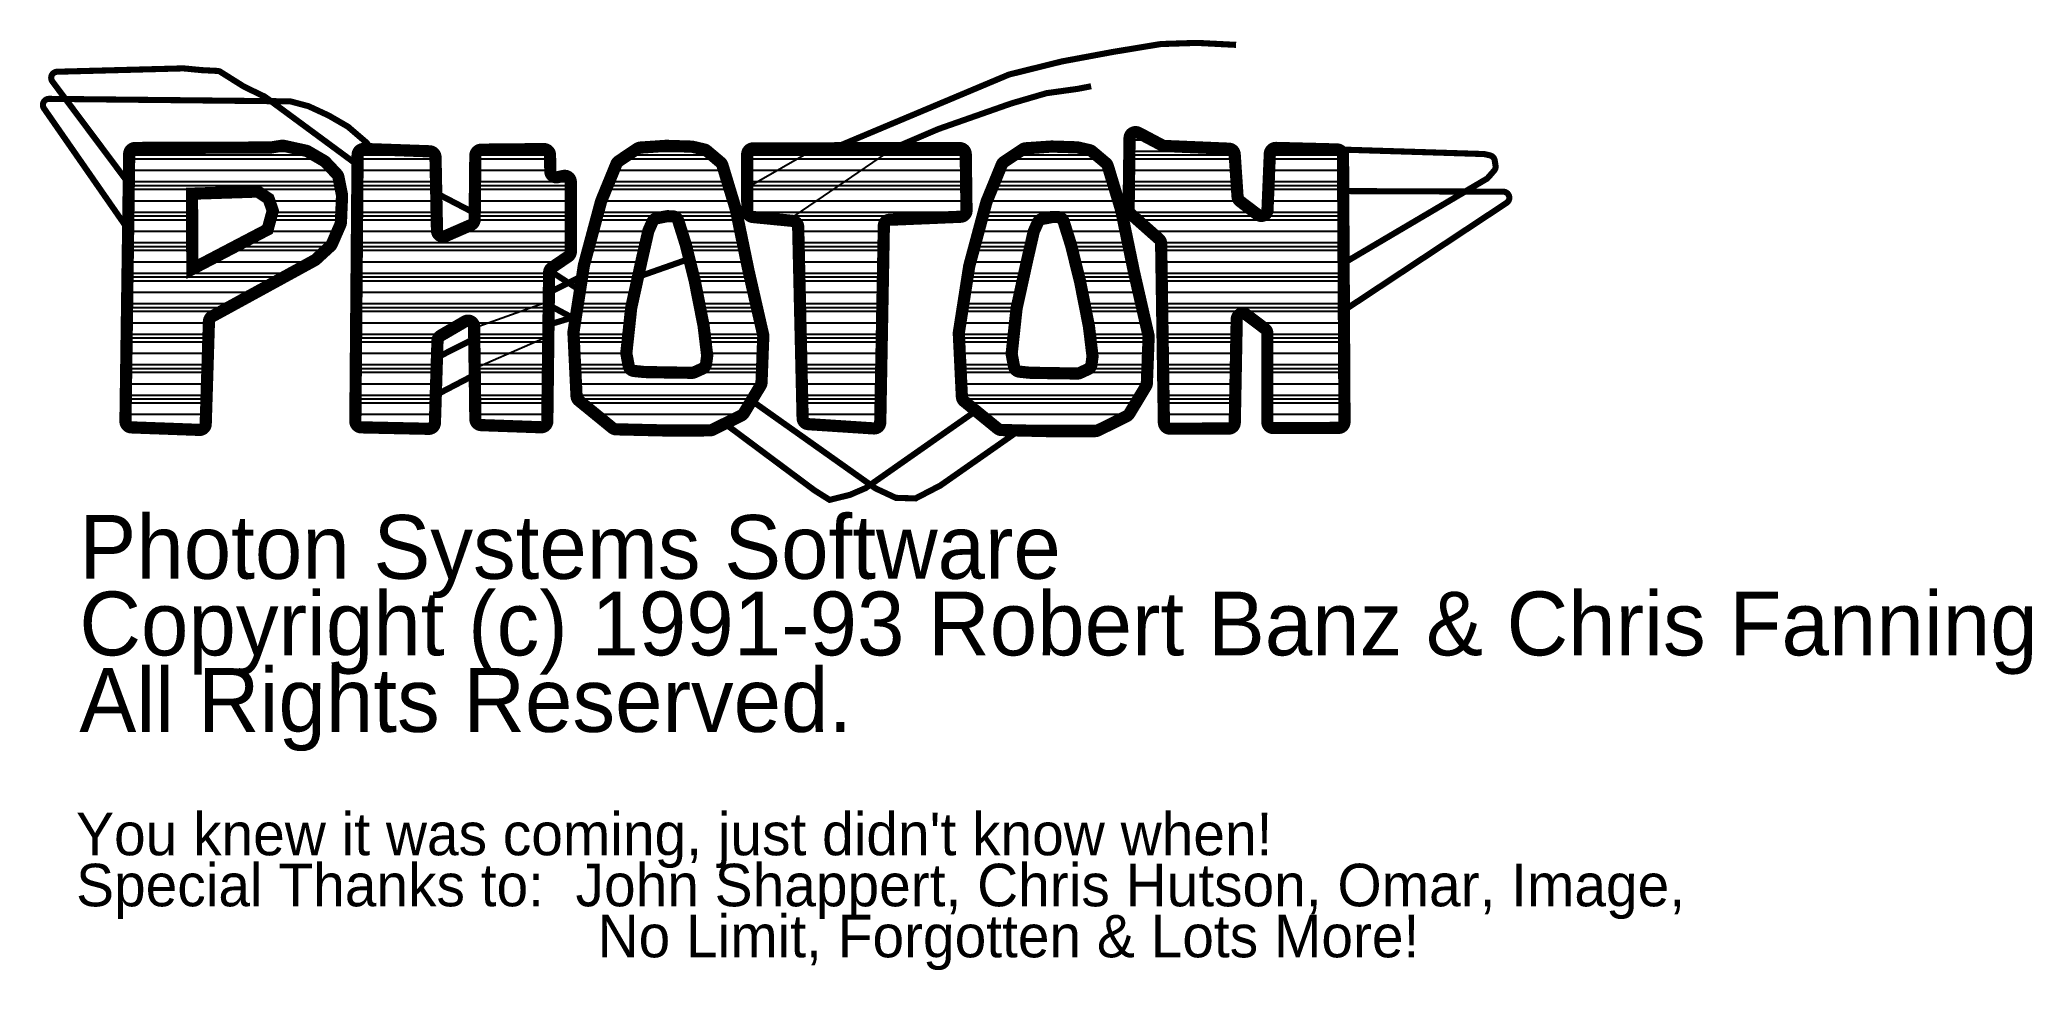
# Model space of a CAD drawing. Extents: x 0.2 to 16.5, y 1.2 to 8.8.
import ezdxf

# ---------------------------------------------------------------- set-up
doc = ezdxf.new("R2010")
doc.units = 0
doc.linetypes.add('CONTINTUOUS', pattern=[0])
doc.layers.get('0').update_dxf_attribs({"linetype": 'CONTINUOUS'})

# ---------------------------------------------------------------- blocks, each defined once
blk = doc.blocks.new('*X')
at = {"color": 0, "linetype": 'CONTINTUOUS'}
for p, q in [((0.03886081135565367, 2.3125), (1.492043287317553, 2.3125)), ((1.91679701130882, 2.3125), (2.454099550232738, 2.3125)), ((2.887712923730996, 2.3125), (3.46957653133985, 2.3125)), ((4.168295900891677, 2.3125), (4.770890218030332, 2.3125)), ((5.106584413005909, 2.3125), (6.883446616029784, 2.3125)), ((7.335704080492936, 2.3125), (7.922484737451001, 2.3125)), ((8.231415180784078, 2.3125), (9.084814589301672, 2.3125)), ((8.232661349494176, 2.40625), (8.41275401811334, 2.40625)), ((9.388656602411618, 2.3125), (9.96677671697698, 2.3125)), ((0.03087379791353014, 2.15625), (1.704703541540851, 2.15625)), ((0.03217826607545838, 2.25), (1.599855401576026, 2.25)), ((0.03261308879610113, 2.28125), (1.546253097382348, 2.28125)), ((1.903949960556229, 2.15625), (2.545834654437455, 2.15625)), ((1.904738606398641, 2.25), (2.543933413288852, 2.25)), ((1.905005004677473, 2.28125), (2.539440606418264, 2.28125)), ((2.868840513360935, 2.15625), (3.484699396680547, 2.15625)), ((2.869851676579954, 2.25), (3.482839508141453, 2.25)), ((2.87058636590483, 2.28125), (3.482209017181474, 2.28125)), ((4.005439134334531, 2.15625), (4.907982626072657, 2.15625)), ((4.074717511495002, 2.25), (4.844886480828513, 2.25)), ((4.121506706193339, 2.28125), (4.807888349429422, 2.28125)), ((5.098371338007233, 2.28125), (6.89031207791618, 2.28125)), ((5.09843631776449, 2.25), (6.890718796404538, 2.25)), ((5.098631257036262, 2.15625), (6.89193895186961, 2.15625)), ((7.166554291222731, 2.15625), (8.064969538498474, 2.15625)), ((7.24212569109626, 2.25), (7.996778092855471, 2.25)), ((7.288914885794598, 2.28125), (7.95977996145638, 2.28125)), ((8.229338232933914, 2.15625), (9.103444496021297, 2.15625)), ((8.230584401644013, 2.25), (9.0971347169771, 2.25)), ((8.230999791214046, 2.28125), (9.095031457295702, 2.28125)), ((9.377107227436733, 2.15625), (9.983213978570376, 2.15625)), ((9.381015538685524, 2.25), (9.982684471144221, 2.25)), ((9.38231830910179, 2.28125), (9.982266757804275, 2.28125)), ((0.0286996843103164, 2), (1.767819888143632, 2)), ((0.02913450703095915, 2.03125), (1.761634786582672, 2.03125)), ((0.02956932975160189, 2.0625), (1.755449685021712, 2.0625)), ((1.902635550818877, 2), (2.549003389685125, 2)), ((1.902898432766347, 2.03125), (2.548369642635592, 2.03125)), ((1.903161314713818, 2.0625), (2.547735895586057, 2.0625)), ((2.867155241329236, 2), (3.652813292926056, 2)), ((2.867492295735576, 2.03125), (3.6527800444622, 2.03125)), ((2.867829350141916, 2.0625), (3.652682634312273, 2.0625)), ((3.941400436943926, 2), (4.955403683980153, 2)), ((3.954208176422047, 2.03125), (4.945919472398654, 2.03125)), ((3.967015915900168, 2.0625), (4.936435260817155, 2.0625)), ((5.098826196308033, 2.0625), (6.893159107334682, 2.0625)), ((5.09889117606529, 2.03125), (6.89356582582304, 2.03125)), ((5.098956155822547, 2), (6.893972544311397, 2)), ((7.102515593832126, 2), (8.112390596405971, 2)), ((7.115323333310247, 2.03125), (8.102906384824472, 2.03125)), ((7.128131072788368, 2.0625), (8.093422173242972, 2.0625)), ((8.22726128508375, 2), (9.113960794428287, 2)), ((8.227676674653784, 2.03125), (9.111857534746889, 2.03125)), ((8.228092064223816, 2.0625), (9.109754275065491, 2.0625)), ((9.370593375355414, 2), (9.984096490947298, 2)), ((9.371896145771677, 2.03125), (9.983919988471914, 2.03125)), ((9.373198916187942, 2.0625), (9.983743485996529, 2.0625)), ((0.0260907479864599, 1.8125), (0.5482339761303383, 1.8125)), ((0.02739521614838815, 1.90625), (0.5477972441818454, 1.90625)), ((1.181039038150686, 1.90625), (1.775869611298251, 1.90625)), ((1.206384355095541, 1.8125), (1.771837429109257, 1.8125)), ((1.901058259134053, 1.8125), (2.55280587198233, 1.8125)), ((1.901846904976465, 1.90625), (2.550904630833728, 1.90625)), ((2.865132914891198, 1.8125), (3.653012783709199, 1.8125)), ((2.866144078110218, 1.90625), (3.652913038317628, 1.90625)), ((3.877165025786515, 1.8125), (5.010036939127601, 1.8125)), ((3.902977218509563, 1.90625), (4.983856318724651, 1.90625)), ((5.099151095094319, 1.90625), (6.895192699776469, 1.90625)), ((5.10030744259253, 1.8125), (6.894789371433192, 1.8125)), ((7.037463284537583, 1.8125), (8.167582927774875, 1.8125)), ((7.064092375397762, 1.90625), (8.14084323115047, 1.90625)), ((8.226015116373652, 1.90625), (9.132989797404981, 1.90625)), ((8.230647734799447, 1.8125), (9.255934912585497, 1.8125)), ((9.359748113077579, 1.8125), (9.985155505799606, 1.8125)), ((9.36668506410662, 1.90625), (9.984625998373453, 1.90625)), ((0.02391663438324616, 1.65625), (0.5489618627111599, 1.65625)), ((0.02522110254517441, 1.75), (0.548525130762667, 1.75)), ((0.02565592526581716, 1.78125), (0.5483795534465027, 1.78125)), ((1.141100929749841, 1.65625), (1.740190266016076, 1.65625)), ((1.18929229787112, 1.75), (1.769149307649928, 1.75)), ((1.197838326483331, 1.78125), (1.770493368379593, 1.78125)), ((1.8997438493967, 1.65625), (2.556199261587695, 1.65625)), ((1.900532495239112, 1.75), (2.554073366081398, 1.75)), ((1.900795377186583, 1.78125), (2.553439619031864, 1.78125)), ((2.717879501574027, 1.65625), (3.653179026028484, 1.65625)), ((2.864404209017654, 1.75), (3.653079280636913, 1.75)), ((2.864795860484859, 1.78125), (3.653046032173056, 1.78125)), ((3.835182015092231, 1.65625), (4.288000225126801, 1.65625)), ((3.860371821508802, 1.75), (4.333622795477964, 1.75)), ((3.868768423647658, 1.78125), (5.016502216176315, 1.78125)), ((4.530417226982974, 1.75), (5.022967493225029, 1.75)), ((4.560563203797361, 1.65625), (5.042363324371172, 1.65625)), ((5.12086546251441, 1.78125), (6.871329595658963, 1.78125)), ((5.375722124393162, 1.75), (6.266287054204342, 1.75)), ((5.517343030304115, 1.65625), (6.218015677577947, 1.65625)), ((6.995480273843298, 1.65625), (7.448685775357338, 1.65625)), ((7.020670080259869, 1.75), (7.499902254777156, 1.75)), ((7.029066682398726, 1.78125), (8.17404820482359, 1.78125)), ((7.685749706806867, 1.75), (8.180513481872303, 1.75)), ((7.71748731243713, 1.65625), (8.199909313018445, 1.65625)), ((8.260842271637822, 1.78125), (9.985332008274991, 1.78125)), ((8.29612493351536, 1.75), (9.985508510750375, 1.75)), ((8.40197291914798, 1.65625), (9.98603801817653, 1.65625)), ((0.02174252078003242, 1.5), (0.5496897492919814, 1.5)), ((0.02217734350067517, 1.53125), (0.5495441719758172, 1.53125)), ((0.02261216622131792, 1.5625), (0.5493985946596529, 1.5625)), ((0.8428094140704925, 1.5), (1.645031227816955, 1.5)), ((0.9024677172063622, 1.53125), (1.679023080873184, 1.53125)), ((0.962126020342232, 1.5625), (1.699325643299814, 1.5625)), ((1.898429439659348, 1.5), (3.653345268347769, 1.5)), ((1.898692321606818, 1.53125), (3.653312019883912, 1.53125)), ((1.898955203554288, 1.5625), (3.653278771420055, 1.5625)), ((3.793199004397946, 1.5), (4.25229051159359, 1.5)), ((3.801595606536803, 1.53125), (4.25942494611155, 1.53125)), ((3.80999220867566, 1.5625), (4.266559380629509, 1.5625)), ((4.590033233905219, 1.5625), (5.061759155517313, 1.5625)), ((4.598628418346913, 1.53125), (5.068224432566027, 1.53125)), ((4.606399234419547, 1.5), (5.074689709614741, 1.5)), ((5.519527316258512, 1.5625), (6.216289106585697, 1.5625)), ((5.520255411576644, 1.53125), (6.215713582921614, 1.53125)), ((5.520983506894777, 1.5), (6.215138059257531, 1.5)), ((6.953497263149012, 1.5), (7.4123550296336, 1.5)), ((6.96189386528787, 1.53125), (7.419489464151559, 1.53125)), ((6.970290467426727, 1.5625), (7.426623898669519, 1.5625)), ((7.746957342544987, 1.5625), (8.219305144164586, 1.5625)), ((7.755932634336804, 1.53125), (8.2257704212133, 1.53125)), ((7.763703450409437, 1.5), (8.232235698262013, 1.5)), ((8.4910825024809, 1.5625), (9.986567525602684, 1.5625)), ((8.49213518633575, 1.53125), (9.986744028078068, 1.53125)), ((8.49261687144238, 1.5), (9.986920530553453, 1.5)), ((0.01913358445617593, 1.3125), (1.360808734555514, 1.3125)), ((0.02043805261810418, 1.40625), (0.5501264812404745, 1.40625)), ((0.6638345046628832, 1.40625), (1.532119020460354, 1.40625)), ((1.896852147974524, 1.3125), (3.474793237551071, 1.3125)), ((1.897640793816936, 1.40625), (3.569043872891044, 1.40625)), ((3.750053725452169, 1.3125), (4.210387890281904, 1.3125)), ((3.768009197981375, 1.40625), (4.231032411370133, 1.40625)), ((4.629711682637448, 1.40625), (5.094085540760884, 1.40625)), ((4.65302413085535, 1.3125), (5.113822000970834, 1.3125)), ((5.523167792849174, 1.40625), (6.21341148826528, 1.40625)), ((5.525352078803571, 1.3125), (6.211684917273031, 1.3125)), ((6.909701058832665, 1.3125), (7.370405568702483, 1.3125)), ((6.928307456732441, 1.40625), (7.391050089790713, 1.40625)), ((7.787015898627339, 1.40625), (8.251631529408154, 1.40625)), ((7.81032834684524, 1.3125), (8.271242269568525, 1.3125)), ((8.494061926762269, 1.40625), (9.987450037979606, 1.40625)), ((8.49550698208216, 1.3125), (9.98797954540576, 1.3125)), ((0.01695947085296219, 1.15625), (1.075291591380779, 1.15625)), ((0.01826393901489044, 1.25), (1.24660187728562, 1.25)), ((0.01869876173553318, 1.28125), (1.303705305920567, 1.28125)), ((1.895537738237171, 1.15625), (3.472891181213862, 1.15625)), ((1.896326384079583, 1.25), (3.474032415016187, 1.25)), ((1.896589266027053, 1.28125), (3.474412826283629, 1.28125)), ((3.725645251145507, 1.15625), (4.175980355134854, 1.15625)), ((3.740290335729504, 1.25), (4.196624876223084, 1.25)), ((3.745172030590837, 1.28125), (4.203506383252494, 1.28125)), ((4.660794946927983, 1.28125), (5.120966148958033, 1.28125)), ((4.668498837069762, 1.25), (5.128110296945231, 1.25)), ((4.686985228497129, 1.15625), (5.149542740906827, 1.15625)), ((5.526080174121703, 1.28125), (6.211109393608948, 1.28125)), ((5.526808269439836, 1.25), (6.210533869944864, 1.25)), ((5.528992555394233, 1.15625), (6.208807298952614, 1.15625)), ((6.885292584526002, 1.15625), (7.335998033555434, 1.15625)), ((6.89993766911, 1.25), (7.356642554643663, 1.25)), ((6.904819363971332, 1.28125), (7.363524061673074, 1.28125)), ((7.818099162917874, 1.28125), (8.278386417555723, 1.28125)), ((7.825869978990508, 1.25), (8.28553056554292, 1.25)), ((7.844587356831663, 1.15625), (8.306963009504518, 1.15625)), ((8.49598866718879, 1.28125), (9.988156047881144, 1.28125)), ((8.49647035229542, 1.25), (9.98833255035653, 1.25)), ((8.49791540761531, 1.15625), (9.988862057782683, 1.15625)), ((0.01478535724974845, 1), (0.7897744482060449, 1)), ((0.0152201799703912, 1.03125), (0.8468778768409918, 1.03125)), ((0.01565500269103395, 1.0625), (0.9039813054759387, 1.0625)), ((1.894223328499818, 1), (3.470989124876652, 1)), ((1.894486210447289, 1.03125), (3.471369536144094, 1.03125)), ((1.894749092394759, 1.0625), (3.471749947411536, 1.0625)), ((3.701236776838845, 1), (4.144750188163777, 1)), ((3.706118471700177, 1.03125), (4.148454327017215, 1.03125)), ((3.711000166561509, 1.0625), (4.155335834046625, 1.0625)), ((4.705471619924494, 1.0625), (5.170975184868422, 1.0625)), ((4.711633750400283, 1.03125), (5.178119332855621, 1.03125)), ((4.717795880876071, 1), (5.185263480842819, 1)), ((5.53117684134863, 1.0625), (6.207080727960364, 1.0625)), ((5.531904936666763, 1.03125), (6.206505204296281, 1.03125)), ((5.532633031984895, 1), (6.205929680632198, 1)), ((6.860884110219341, 1), (7.304117686035783, 1)), ((6.865765805080673, 1.03125), (7.308472005437794, 1.03125)), ((6.870647499942005, 1.0625), (7.315353512467204, 1.0625)), ((7.863073748259028, 1.0625), (8.328395453466113, 1.0625)), ((7.869235878734817, 1.03125), (8.335539601453311, 1.03125)), ((7.875398009210605, 1), (8.342683749440509, 1)), ((8.4993604629352, 1.0625), (9.989391565208837, 1.0625)), ((8.49984214804183, 1.03125), (9.989568067684221, 1.03125)), ((8.50032383314846, 1), (9.989744570159607, 1)), ((0.0134808890878202, 0.90625), (0.6860567939135078, 0.90625)), ((1.893434682657407, 0.90625), (2.767945580294795, 0.90625)), ((2.847388695444851, 0.90625), (3.469847891074327, 0.90625)), ((3.686591692254847, 0.90625), (4.134638323099717, 0.90625)), ((4.736282272303438, 0.90625), (5.206695924804414, 0.90625)), ((5.534817317939292, 0.90625), (6.204203109639947, 0.90625)), ((6.846239025635343, 0.90625), (7.294005820971724, 0.90625)), ((7.893884400637972, 0.90625), (8.364116193402104, 0.90625)), ((8.50176888846835, 0.90625), (9.110825944183857, 0.90625)), ((9.277900385604113, 0.90625), (9.99027407758576, 0.90625)), ((0.01000230732267822, 0.65625), (0.678203973126891, 0.65625)), ((0.01130677548460646, 0.75), (0.6811487809218723, 0.75)), ((0.01174159820524921, 0.78125), (0.6821303835201994, 0.78125)), ((0.01217642092589196, 0.8125), (0.6831119861185265, 0.8125)), ((1.891331627077642, 0.65625), (2.556652095568607, 0.65625)), ((1.892120272920054, 0.75), (2.559596903363588, 0.75)), ((1.892383154867524, 0.78125), (2.566579306964116, 0.78125)), ((1.892646036814995, 0.8125), (2.607210293734433, 0.8125)), ((2.860914162899065, 0.8125), (3.468706657272001, 0.8125)), ((2.861336808639373, 0.78125), (3.46832624600456, 0.78125)), ((2.861759454379681, 0.75), (3.467945834737118, 0.75)), ((2.863027391600606, 0.65625), (3.466804600934792, 0.65625)), ((3.675081813465589, 0.8125), (4.124526458035655, 0.8125)), ((3.676598439104661, 0.78125), (4.121155836347635, 0.78125)), ((3.678115064743734, 0.75), (4.117785214659615, 0.75)), ((3.682664941660951, 0.65625), (4.108156128938605, 0.65625)), ((4.749455160477379, 0.8125), (5.228128368766011, 0.8125)), ((4.75321103964237, 0.78125), (5.229959097081293, 0.78125)), ((4.756966918807359, 0.75), (5.228767980546591, 0.75)), ((4.76823455630233, 0.65625), (5.225194630942483, 0.65625)), ((5.53700160389369, 0.8125), (6.202476538647698, 0.8125)), ((5.537729699211821, 0.78125), (6.201901014983615, 0.78125)), ((5.538457794529954, 0.75), (6.201325491319531, 0.75)), ((5.540642080484352, 0.65625), (6.199598920327281, 0.65625)), ((6.83354424243356, 0.8125), (7.283893955907663, 0.8125)), ((6.835060868072633, 0.78125), (7.280523334219643, 0.78125)), ((6.836577493711705, 0.75), (7.277152712531623, 0.75)), ((6.841127370628922, 0.65625), (7.267053946682047, 0.65625)), ((7.907502902281204, 0.8125), (8.3855486373637, 0.8125)), ((7.911258781446193, 0.78125), (8.388922972585037, 0.78125)), ((7.915014660611184, 0.75), (8.387731856050335, 0.75)), ((7.926282298106154, 0.65625), (8.384158506446227, 0.65625)), ((8.50321394378824, 0.8125), (9.109057908349305, 0.8125)), ((8.50369562889487, 0.78125), (9.10846856307112, 0.78125)), ((8.5041773140015, 0.75), (9.107879217792936, 0.75)), ((8.50562236932139, 0.65625), (9.106111181958386, 0.65625)), ((9.36258702236245, 0.65625), (9.991686097388838, 0.65625)), ((9.362611894811808, 0.75), (9.991156589962683, 0.75)), ((9.362620185628261, 0.78125), (9.990980087487298, 0.78125)), ((9.362628476444714, 0.8125), (9.990803585011914, 0.8125)), ((0.007828193719464475, 0.5), (0.6732959601352555, 0.5)), ((0.008263016440107223, 0.53125), (0.6742775627335825, 0.53125)), ((0.008697839160749971, 0.5625), (0.6752591653319097, 0.5625)), ((1.890017217340289, 0.5), (2.551744082576971, 0.5)), ((1.89028009928776, 0.53125), (2.552725685175298, 0.53125)), ((1.89054298123523, 0.5625), (2.553707287773626, 0.5625)), ((2.864295328821532, 0.5625), (3.465663367132467, 0.5625)), ((2.86471797456184, 0.53125), (3.465282955865025, 0.53125)), ((2.865140620302149, 0.5), (3.464902544597583, 0.5)), ((3.687214818578169, 0.5625), (4.125242664960438, 0.5625)), ((3.688731444217241, 0.53125), (4.135810755362417, 0.53125)), ((3.690248069856314, 0.5), (4.346139371511007, 0.5)), ((4.667157054492306, 0.5), (5.219239048268971, 0.5)), ((4.734816869737815, 0.53125), (5.220430164803673, 0.53125)), ((4.760430161142999, 0.5625), (5.221621281338376, 0.5625)), ((5.542826366438748, 0.5625), (6.197872349335031, 0.5625)), ((5.543554461756881, 0.53125), (6.197296825670947, 0.53125)), ((5.544282557075014, 0.5), (6.196721302006864, 0.5)), ((6.845677247546139, 0.5625), (7.282893371716018, 0.5625)), ((6.847193873185212, 0.53125), (7.291003112519402, 0.53125)), ((6.848710498824285, 0.5), (7.375168749727823, 0.5)), ((7.838444739840487, 0.5), (8.378202923772713, 0.5)), ((7.902492498031584, 0.53125), (8.379394040307416, 0.53125)), ((7.920415565312394, 0.5625), (8.38058515684212, 0.5625)), ((8.50706742464128, 0.5625), (9.104343146123835, 0.5625)), ((8.50754910974791, 0.53125), (9.10375380084565, 0.53125)), ((8.508030794854541, 0.5), (9.103164455567466, 0.5)), ((9.362545568280186, 0.5), (9.99256860976576, 0.5)), ((9.36255385909664, 0.53125), (9.992392107290376, 0.53125)), ((9.362562149913092, 0.5625), (9.99221560481499, 0.5625)), ((0.00652372555753623, 0.40625), (0.6703511523402742, 0.40625)), ((1.889228571497877, 0.40625), (2.54879927478199, 0.40625)), ((2.866408557523074, 0.40625), (3.463761310795258, 0.40625)), ((3.694797946773531, 0.40625), (5.214720711741524, 0.40625)), ((5.54646684302941, 0.40625), (6.194994731014615, 0.40625)), ((6.853260375741502, 0.40625), (8.374481036173728, 0.40625)), ((8.50947585017443, 0.40625), (9.101396419732914, 0.40625)), ((9.36252069583083, 0.40625), (9.993098117191915, 0.40625)), ((0.004349611954322489, 0.25), (0.6654431393486386, 0.25)), ((0.004784434674965237, 0.28125), (0.6664247419469658, 0.28125)), ((0.005219257395607985, 0.3125), (0.6674063445452928, 0.3125)), ((1.887914161760525, 0.25), (2.543891261790354, 0.25)), ((1.888177043707995, 0.28125), (2.544872864388681, 0.28125)), ((1.888439925655466, 0.3125), (2.545854466987008, 0.3125)), ((2.867676494743999, 0.3125), (3.462620076992932, 0.3125)), ((2.868099140484308, 0.28125), (3.462239665725491, 0.28125)), ((2.868521786224616, 0.25), (3.461859254458048, 0.25)), ((3.699347823690749, 0.3125), (5.160969199516613, 0.3125)), ((3.70685007872482, 0.28125), (5.142125057164761, 0.28125)), ((3.74052042044162, 0.25), (5.123280914812908, 0.25)), ((5.548651128983807, 0.3125), (6.193268160022364, 0.3125)), ((5.54937922430194, 0.28125), (6.192692636358281, 0.28125)), ((5.550107319620072, 0.25), (6.192117112694198, 0.25)), ((6.857810252658719, 0.3125), (8.323202237323782, 0.3125)), ((6.862600146690606, 0.28125), (8.30435809497193, 0.28125)), ((6.892170583838708, 0.25), (8.285513952620079, 0.25)), ((8.51092090549432, 0.3125), (9.099628383898363, 0.3125)), ((8.51140259060095, 0.28125), (9.09903903862018, 0.28125)), ((8.51188427570758, 0.25), (9.098449693341996, 0.25)), ((9.362479241748565, 0.25), (9.993980629568837, 0.25)), ((9.362487532565018, 0.28125), (9.993804127093453, 0.28125)), ((9.36249582338147, 0.3125), (9.993627624618068, 0.3125)), ((0.003045143792394244, 0.15625), (0.6624983315536573, 0.15625)), ((0.01697767873052829, 0.0625), (0.6577232329381716, 0.0625)), ((0.5047317612705555, 0.03125), (0.6292204289155382, 0.03125)), ((1.887125515918113, 0.15625), (2.540946453995373, 0.15625)), ((1.901654584276191, 0.0625), (2.532766015740461, 0.0625)), ((2.869789723445541, 0.15625), (3.460718020655723, 0.15625)), ((3.029820259910248, 0.0625), (3.444331762487878, 0.0625)), ((3.855426182598898, 0.15625), (5.065375357852512, 0.15625)), ((3.970331944756177, 0.0625), (4.882860785346486, 0.0625)), ((4.061352098375452, 0.03125), (4.819729066451073, 0.03125)), ((5.552291605574469, 0.15625), (6.190390541701948, 0.15625)), ((5.782444887820699, 0.0625), (6.181306443930868, 0.0625)), ((7.007076345995988, 0.15625), (8.228847814677124, 0.15625)), ((7.121982108153267, 0.0625), (8.05329543557104, 0.0625)), ((7.162486998380416, 0.03125), (7.990163716675629, 0.03125)), ((8.513329331027471, 0.15625), (9.096681657507444, 0.15625)), ((8.521254624670963, 0.0625), (9.088284122175375, 0.0625)), ((9.362454369299208, 0.15625), (9.994510136994991, 0.15625)), ((9.372355366633961, 0.0625), (9.98398446487392, 0.0625))]:
    blk.add_line(p, q, dxfattribs=at)

msp = doc.modelspace()

# ---------------------------------------------------------------- linework, layer by layer
at = {"color": 0, "linetype": 'CONTINTUOUS', "const_width": 0.05}
for points in [[(6.671341145052925, 7.933931971370109), (8.10647015460771, 8.536749009548736, -0.03866899844130367), (8.113799501425293, 8.539180852785051), (8.541774758617237, 8.64530546331156, -0.01474644871964906), (8.544656411848237, 8.64593044559426), (8.959801382535492, 8.723227401135617, -0.005177027930915125), (8.960821174548709, 8.723406374636028), (9.351515672226805, 8.787810843833768, -0.03296145488534445), (9.358069547801572, 8.788451732087722), (9.649321165960616, 8.797652139195693, -0.02060833095046361), (9.653440891291622, 8.797612456261495), (9.971212321177891, 8.781442082527814)], [(0.8945076086267812, 7.644180450477162), (0.268535902900271, 8.481236046079657, -0.6083509601222097), (0.3072400503368717, 8.561162402344394), (1.339541419469626, 8.588788487244482, -0.03089459413879503), (1.345710662613574, 8.588572387319278), (1.490507475063748, 8.574514477192906, 0.01168840169964841), (1.492838541181017, 8.574343050064753), (1.621664891612803, 8.567892182377909, -0.1284586379748968), (1.645768864029231, 8.560289111341326), (1.83652986871419, 8.440407535562018, 0.0279863986716084), (1.841424333636376, 8.437701110956947), (2.006507707049161, 8.358129377004442, -0.04653010727489752), (2.014462059889537, 8.353338080216922), (2.769473938883388, 7.796883810406938)], [(0.8721054927768647, 7.292029794792057), (0.1994498995859973, 8.26046013647093, -0.6090775336738787), (0.2410353179591853, 8.33898107542327), (2.212376950456556, 8.318494070845837, -0.06235852667994238), (2.224687397226877, 8.316822644548695), (2.362719370550587, 8.28017652647472, -0.04310432124332247), (2.370815289392408, 8.277261050810194), (2.530547854836995, 8.203653305579117, -0.02338629195550921), (2.534697356392439, 8.201500522981034), (2.687746905376773, 8.112781166048713, -0.04591191987777566), (2.695219929151435, 8.107478737262644), (2.841046668819934, 7.982424965603421, -0.0757545204369452), (2.850874353706443, 7.971007682481638), (2.878952969246396, 7.926171279397932)], [(10.85268692788365, 6.99157120904886), (12.02364776421641, 7.682219777888561, 0.08021916807811157), (12.03591198129215, 7.692403707680462), (12.08636346054703, 7.750193074481663, 0.2214302588390152), (12.09810643432393, 7.79074310289463), (12.09132625582568, 7.834436915495038, 0.306644807725067), (12.0531548783415, 7.875490803189103), (12.01051563520786, 7.885325397036246, 0.04885917310945888), (12.00084812528292, 7.886579879391217), (10.84742721567492, 7.92281031016997)], [(10.85487597155692, 6.603998090652124), (12.18849354314126, 7.486294432352166, 0.7419713868760753), (12.16109287674787, 7.577994212563174), (10.84653904576666, 7.582920073826993)]]:
    msp.add_lwpolyline(points, format="xyb", dxfattribs=at)
for points in [[(7.164561086146349, 7.934609747729506), (7.531863397815349, 8.091914601654615), (7.841379773716983, 8.200540755712874), (8.127503931152994, 8.301003308874032), (8.416681311079135, 8.385352871508493), (8.673181347510079, 8.420897940661355), (8.783305398378356, 8.442354268303596)], [(3.414813827915188, 7.566184492419632), (3.730205192538093, 7.401871503415066)], [(5.068741506966455, 6.879563225521569), (5.489052928772051, 7.027667332470702)], [(4.338001051824523, 6.74969267009104), (4.611679510963167, 6.887838064559266)], [(4.340240994977368, 6.933699374196084), (4.593259630169789, 6.769923837811397)], [(4.334808596835657, 6.487439085771827), (4.529249200972099, 6.545820783684772)], [(4.336776482958415, 6.649096866703811), (4.556008555549595, 6.531462378226577)], [(3.420679697280423, 6.218026707571044), (3.726581996544316, 6.373339379843592)], [(3.411018199573302, 5.910446222492793), (3.730586969890037, 6.077215687783064)], [(5.999228110678721, 5.865876199568363), (7.015760979421556, 5.145855174149098), (7.1815128012872, 5.068571814732959), (7.343303692282118, 5.063489755245398), (7.546838252552938, 5.16921606777649), (8.192802141216173, 5.620935082011645)], [(5.780992685339384, 5.676814510623513), (6.514298651332525, 5.130462417592365), (6.63907449976834, 5.051796651931407), (6.805873251517833, 5.092828867684426), (6.934865533924096, 5.148396203892879), (7.83884377536886, 5.781495003911068)]]:
    msp.add_lwpolyline(points, dxfattribs=at)
at = {"color": 0, "linetype": 'CONTINTUOUS', "const_width": 0.1}
for points in [[(0.8978888063937679, 7.887181621304078), (0.8674089096270237, 5.696641134935769, 0.4075220452879802), (0.9155638045784936, 5.645979363170475), (1.473322144836482, 5.625436975727712, 0.4157997858891984), (1.525137761895981, 5.673833308561538), (1.551506918391802, 6.513313707145214, -0.2656639183200871), (1.577478904502797, 6.555605500065727), (2.41895816733054, 7.016107217597866, 0.06074089952591753), (2.428794427767559, 7.023160109579044), (2.547561839228627, 7.132347496392554, 0.104462943822767), (2.55955714806131, 7.149177229244604), (2.629292309100261, 7.309160875558804, 0.09227916904202518), (2.633411192103275, 7.32699132269445), (2.642653003259077, 7.541867475419242, 0.05966598880108501), (2.641747710286519, 7.553723829703705), (2.613440178198471, 7.696746602900363, 0.1405647873997153), (2.600839572536401, 7.721266660341641), (2.507145491827484, 7.821037729656942, 0.07236979985876027), (2.49588029421454, 7.830005089432599), (2.362134053339566, 7.907978790194439, 0.07792586201049494), (2.347704119073803, 7.913613618319461), (2.166562041882909, 7.953502593599815, 0.0929401986999021), (2.148142273242176, 7.954081182168082), (2.060988861088795, 7.94055716913366, -0.03771774341022207), (2.05347925442558, 7.939966094128663), (0.947726592075604, 7.936485724620654, 0.4092253140823433)], [(5.297791634581531, 7.95362319225624), (5.088851159686349, 7.939502063202488, 0.131084845470237), (5.064452498977659, 7.931194903097319), (4.910100418631306, 7.828104808430763, 0.1493408575937258), (4.891605542431585, 7.805487400585767), (4.767536109181054, 7.502766549985838, 0.03162933725608447), (4.765513856303867, 7.496779301378118), (4.62596470284201, 6.977413137117217, 0.02688892654241625), (4.624851153229181, 6.972155874767621), (4.540291726563119, 6.430851643680719, 0.05090785962769546), (4.539751377812498, 6.420710776054429), (4.564894523369531, 5.902637443773328, 0.2126066221639008), (4.583227162183871, 5.866319772352831), (4.858948692148669, 5.641362442547048, 0.1667420561585091), (4.88938415002772, 5.63011762634744), (5.319691900835195, 5.620018766230532, 0.006940804296946618), (5.321079931083859, 5.620005464008219), (5.657665227423835, 5.621452168443994, 0.1143289915155784), (5.679631463552209, 5.626641028319051), (5.916477772488784, 5.743879197717379, 0.1430967883057511), (5.937114263118564, 5.762870305216047), (6.074051912896017, 5.989959523480458, 0.1268067956509772), (6.081197998393093, 6.013874690663743), (6.095631955127765, 6.392562362958673, 0.06580667403913174), (6.09441072375446, 6.405609920055068), (5.975518224551664, 6.925670619629727, -0.00518500027048832), (5.975297616844172, 6.926683853824269), (5.870795998838959, 7.431793772248024, 0.02266620674169751), (5.869677951373363, 7.436184574857324), (5.760928916419303, 7.79450717374827, 0.1446881581529591), (5.745347208073026, 7.81818431699139), (5.632372149853007, 7.913607259606875, 0.1190838309649344), (5.611374728774935, 7.924123653902637), (5.516618907361195, 7.946037389163605, 0.04900638610299269), (5.506922778527155, 7.94729848122471), (5.302732956239971, 7.953712345548199, 0.02472573645375269)], [(9.097996378573992, 8.017014903581476), (9.090247921498008, 7.434093951557015, 0.2181728993495911), (9.107091955202236, 7.395999789620428), (9.340092275562212, 7.189630439243144, -0.2106668476348484), (9.356934787254962, 7.152971446542795), (9.379561837406445, 5.685009685838089, 0.4099534589063837), (9.429598194934758, 5.635780308360213), (9.91059683629592, 5.63618719676188, 0.4084544677653648), (9.960545650877908, 5.685244394069374), (9.976488360300042, 6.530605658313362, -0.6127476609805718), (10.05662007452108, 6.569557033786046), (10.20793566454887, 6.455235961170772, -0.2352091931889363), (10.22779505934611, 6.41532853558941), (10.22760273128086, 5.690399685257567, 0.414977285692556), (10.27771980462133, 5.640386557017689), (10.81014535888759, 5.641633235937094, 0.415182350132203), (10.86002748628654, 5.691915498327382), (10.84770096721319, 7.874342233152912, 0.4051346123218674), (10.79897405976151, 7.924043643728616), (10.2991135506758, 7.936767164598946, 0.409471977261439), (10.24788464767224, 7.888865978277122), (10.22865031521927, 7.427485460534896, -0.60557508869157), (10.14847806246093, 7.389730729799922), (10.00292944356661, 7.500125745513682, -0.2169848543301795), (9.983257951823607, 7.536605480665494), (9.959888578052876, 7.88382505454607, 0.3825535369716914), (9.912105199016565, 7.930423157691171), (9.386082160266264, 7.952575272876646, -0.1114664011308832), (9.36482596232545, 7.958323388714079), (9.171351917367518, 8.060557945578658, 0.5605490783298852)], [(2.770161801451656, 7.878653233774299), (2.751806212751469, 5.696639016365741, 0.4102865106263764), (2.800712610080116, 5.646230342559531), (3.352793762485936, 5.634171851876643, 0.4114155216961992), (3.40386094763476, 5.682590139531524), (3.425004238363233, 6.355701474394338, -0.2583740349335332), (3.4497884946834, 6.397322062139516), (3.650066244001046, 6.514135485005927, -0.5743192361543046), (3.725252766915621, 6.471621278689652), (3.735502204988867, 5.713788159266312, 0.3998011692575564), (3.783701386827508, 5.664496606021646), (4.273384814072831, 5.646893406283123, 0.4211899787423613), (4.325177355713974, 5.696252517937985), (4.340002937510455, 6.914143444922345, -0.2446407338168957), (4.361812087404893, 6.954832347742839), (4.496708107682329, 7.04690407969562, 0.2481507638651339), (4.518520933511274, 7.088254792963843), (4.517914790902525, 7.657964016369158, 0.4755860797011028), (4.457688820592784, 7.706853938418874), (4.410266334982103, 7.696945655574298, -0.469844301003923), (4.350050172929733, 7.744897029727491), (4.347405190843803, 7.878220648505583, 0.4111580340552811), (4.296945398083718, 7.927226697531397), (3.784813668930777, 7.92241624385022, 0.4083158224982441), (3.735286206299497, 7.872957705100474), (3.72964929346663, 7.350331319823111, -0.2954649737393039), (3.699621492869425, 7.305031428450612), (3.49100302857635, 7.214149220508703, -0.5338268930079021), (3.421044015918905, 7.258974580737541), (3.40885388751018, 7.860068523585372, 0.397944965921692), (3.360643042439142, 7.909023082730687), (2.82193890864355, 7.928200983513559, 0.42219493410701)], [(5.963528991299399, 7.882923999810627), (5.964491049327149, 7.420252013391956, 0.3853670689124015), (6.009628486832932, 7.370592977079379), (6.336550146982537, 7.338648730404061, -0.379287899568257), (6.38167412695991, 7.290050363147568), (6.418228836194641, 5.721114764831248, 0.3885822844466243), (6.464967471175751, 5.672384994783383), (7.001068157531817, 5.637488347864925, 0.4279253705927114), (7.054307479662723, 5.686462072616965), (7.084004860238716, 7.298981593387541, -0.3965837044685923), (7.131889490365708, 7.348016501962059), (7.713524548533908, 7.372547141988552, 0.4057053235800896), (7.761413421715922, 7.423153426774963), (7.755389430586471, 7.886003600012961, 0.4108083594700767), (7.705324955520883, 7.935352858330155), (6.013460173929261, 7.933027919987805, 0.4144201149910284)], [(8.45653492731864, 7.947836007495944), (8.247594452423456, 7.933714878442193, 0.131084845470237), (8.223195791714767, 7.925407718337024), (8.068843711368414, 7.822317623670468, 0.1493408575937261), (8.050348835168695, 7.799700215825473), (7.926279401918161, 7.49697936522554, 0.03162933725608447), (7.924257149040974, 7.49099211661782), (7.784707995579118, 6.971625952356924, 0.02688892654241648), (7.783594445966288, 6.966368690007328), (7.699035019300226, 6.425064458920422, 0.05090785962769435), (7.698494670549606, 6.414923591294133), (7.723637816106637, 5.896850259013032, 0.212606622163901), (7.741970454920978, 5.860532587592536), (8.017691984885778, 5.635575257786753, 0.1667420561585086), (8.048127442764828, 5.624330441587144), (8.478435193572304, 5.614231581470237, 0.006940804296946618), (8.479823223820969, 5.614218279247924), (8.816408520160943, 5.615664983683699, 0.1143289915155784), (8.838374756289316, 5.620853843558757), (9.075221065225891, 5.738092012957084, 0.1430967883057507), (9.095857555855671, 5.757083120455753), (9.232795205633124, 5.984172338720163, 0.1268067956509767), (9.2399412911302, 6.008087505903448), (9.254375247864873, 6.386775178198373, 0.06580667403913218), (9.253154016491568, 6.399822735294769), (9.134261517288772, 6.919883434869429, -0.005185000270489209), (9.13404090958128, 6.920896669063971), (9.029539291576071, 7.426006587487723, 0.02266620674169873), (9.028421244110476, 7.430397390097023), (8.919672209156412, 7.788719988987976, 0.1446881581529568), (8.904090500810135, 7.812397132231095), (8.791115442590115, 7.907820074846581, 0.1190838309649324), (8.770118021512044, 7.918336469142341), (8.675362200098306, 7.940250204403309, 0.04900638610299269), (8.665666071264265, 7.941511296464414), (8.461476248977078, 7.947925160787904, 0.02472573645375314)], [(5.301499027149029, 7.37586841335679), (5.223222209408228, 7.36047300511825, 0.2435210862685051), (5.187239507355462, 7.331851554491728), (5.155818095720447, 7.261699443378465, 0.04920327841131906), (5.152704115886571, 7.252389532191732), (5.10019120158409, 7.022374305642012, 0.001926528164172967), (5.100106890460978, 7.02199833893711), (5.013554167111043, 6.62894888143806, 0.02733290131924395), (5.012672586436441, 6.623557989665355), (4.973585379560598, 6.261169288728847, 0.073643265044188), (4.974164994180483, 6.246531554292374), (4.992587279432184, 6.14895280968008, 0.3313711327046058), (5.036515552737617, 6.108500179429178), (5.118865587364239, 6.099882749747366, 0.02146573682933036), (5.123148687132582, 6.099619696305652), (5.326305418670624, 6.095878208097076, 0.001298383767805958), (5.32656506250078, 6.095874100731922), (5.510794735714366, 6.093438231884077, 0.1118296572688876), (5.532401367477024, 6.098032517309123), (5.598361166347837, 6.128462610686292, 0.256079053736689), (5.626955360670641, 6.167095692111285), (5.635087174954064, 6.226615888407308, 0.06393603048859993), (5.635190123023186, 6.239350619455443), (5.60655077376815, 6.477638281253062, 0.01877121464336224), (5.60596341790303, 6.481344954395043), (5.533644971909936, 6.848093345420456, 0.01225871946301967), (5.533111907280129, 6.850486060194005), (5.45951112029963, 7.146468434714555, 0.01521212316333936), (5.458687654338321, 7.149396568752474), (5.398597999553742, 7.340553656663027, 0.3189026187197295), (5.352468939680959, 7.37553501842997), (5.312717912814056, 7.376783649190248, 0.05646019018752731)], [(8.460242319886135, 7.370081228596495), (8.381965502145334, 7.354685820357954, 0.2435210862685051), (8.34598280009257, 7.326064369731433), (8.314561388457555, 7.255912258618172, 0.04920327841131684), (8.311447408623678, 7.246602347431439), (8.258934494321206, 7.01658712088175, 0.001926528164172301), (8.258850183198094, 7.016211154176847), (8.17229745984815, 6.623161696677756, 0.02733290131924451), (8.171415879173548, 6.617770804905051), (8.132328672297707, 6.255382103968553, 0.07364326504418744), (8.13290828691759, 6.24074436953208), (8.151330572169291, 6.143165624919785, 0.3313711327046079), (8.195258845474726, 6.102712994668882), (8.277608880101347, 6.094095564987071, 0.02146573682933081), (8.281891979869691, 6.093832511545356), (8.485048711407728, 6.090091023336782, 0.001298383767805958), (8.485308355237885, 6.090086915971627), (8.669538028451473, 6.087651047123782, 0.1118296572688876), (8.691144660214132, 6.092245332548827), (8.757104459084946, 6.122675425925997, 0.256079053736689), (8.78569865340775, 6.16130850735099), (8.793830467691173, 6.220828703647013, 0.06393603048859993), (8.793933415760295, 6.233563434695149), (8.765294066505259, 6.47185109649276, 0.01877121464336135), (8.764706710640137, 6.475557769634742), (8.692388264647041, 6.842306160660176, 0.01225871946301989), (8.691855200017233, 6.844698875433725), (8.618254413036738, 7.140681249954262, 0.01521212316333825), (8.61743094707543, 7.14360938399218), (8.55734129229085, 7.334766471902732, 0.3189026187197279), (8.511212232418067, 7.369747833669674), (8.471461205551163, 7.370996464429953, 0.05646019018752731)]]:
    msp.add_lwpolyline(points, format="xyb", close=True, dxfattribs=at)
at = {"color": 0, "linetype": 'CONTINTUOUS'}
for points in [[(5.964093286990832, 7.611543479143885), (6.525164662481628, 7.933731097569331)], [(6.296034162903745, 7.342607637835015), (7.164561086146349, 7.934609747729506)], [(3.725383018092063, 6.461990638000289), (4.337151992432231, 6.679944194480551)], [(3.729848365073257, 6.131827383402006), (4.333658547033644, 6.392964869604151)]]:
    msp.add_lwpolyline(points, dxfattribs=at)
at = {"color": 0, "linetype": 'CONTINTUOUS', "const_width": 0.1}
msp.add_lwpolyline([(1.412695470633764, 7.561577021862401), (1.415568575304057, 6.94482900567192), (2.03259044651969, 7.268035206015476), (2.074813401641172, 7.422430587475), (2.040520693192587, 7.520500112842711), (1.952494812737804, 7.579324915814818), (1.858958450260445, 7.57603414663476)], close=True, dxfattribs=at)

# ---------------------------------------------------------------- block references
at = {"color": 0, "linetype": 'CONTINTUOUS'}
msp.add_blockref('*X', (0.8651653008396138, 5.597996148925698), dxfattribs=at)

# ---------------------------------------------------------------- texts
at = {"color": 0}
for s, height, p in [('Photon Systems Software', 0.5229265957846669, (0.4895896685140946, 4.404650838949193)), ('Copyright (c) 1991-93 Robert Banz & Chris Fanning', 0.5229265957846669, (0.4895896685140946, 3.777138924007592)), ('All Rights Reserved.', 0.5229265957846669, (0.4895896685140946, 3.149627009065992)), ("You knew it was coming, just didn't know when!", 0.3486177091070126, (0.4627628252664055, 2.138635654797264)), ('Special Thanks to:  John Shappert, Chris Hutson, Omar, Image,', 0.3486177091070126, (0.4627628252664055, 1.720294403868849)), ('                                 No Limit, Forgotten & Lots More!', 0.3486177091070126, (0.4627628252664055, 1.301953152940434))]:
    msp.add_text(s, height=height, dxfattribs=at).set_placement(p)

doc.saveas('drawing.dxf')
